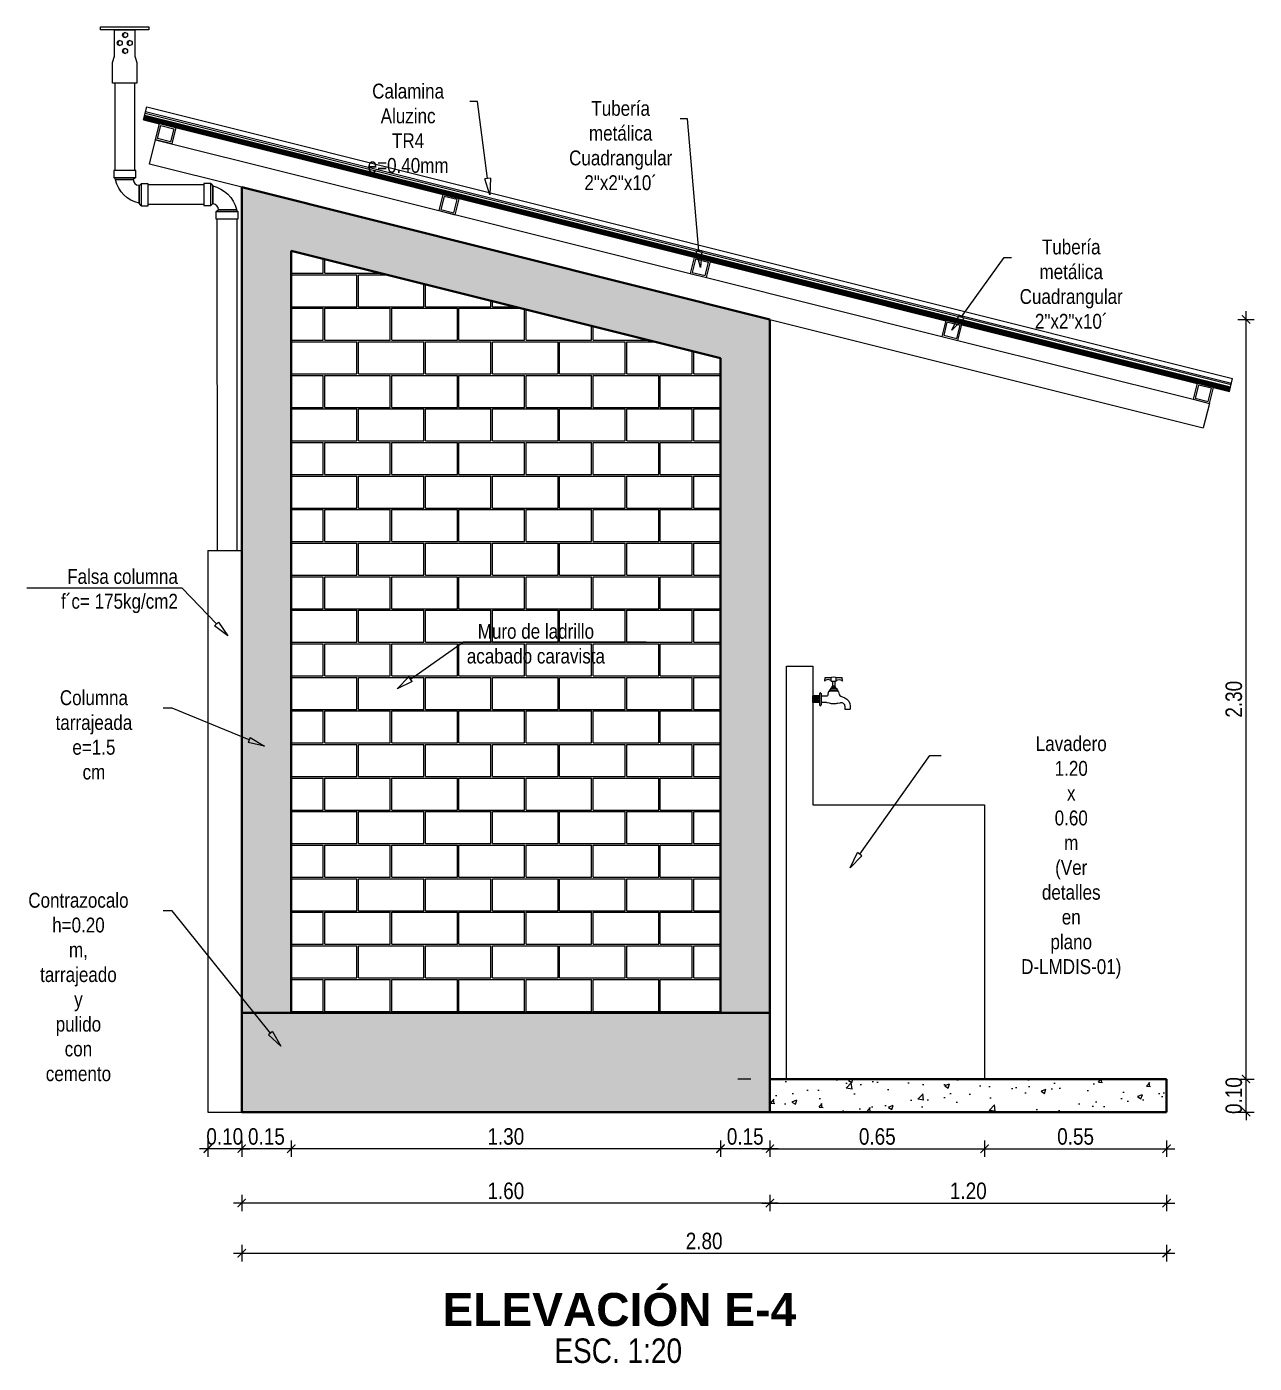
# Model space of a CAD drawing. Header units: metres. Extents: x 116.6 to 157, y -0.9 to 78.1.
# Drawn here: x 129.786 to 133.504, y 73.436 to 77.482 of the extents above; entities that cross this region are included whole.
import ezdxf
from ezdxf import colors
from ezdxf.entities.mleader import LeaderData, LeaderLine
from ezdxf.enums import TextEntityAlignment as Align
from ezdxf.math import Vec2, Vec3

# ---------------------------------------------------------------- set-up
doc = ezdxf.new("R2010")
doc.units = ezdxf.units.M
doc.layers.get('0').update_dxf_attribs({"color": 253})
doc.layers.get('Defpoints').update_dxf_attribs({"color": 30, "lineweight": 9})
for name, color, linetype, lineweight in [('-Accesorios PVC', 88, 'Continuous', 20), ('-Acero techos', 252, 'Continuous', 13), ('-Acotado', 251, 'Continuous', 5), ('-Corte', 7, 'Continuous', 35), ('-Ladrillo', 34, 'Continuous', 9), ('-Textos', 7, 'Continuous', 20), ('CALAMINA', 8, 'Continuous', 30), ('FIC-2ES_CONCRETO 210', 251, 'Continuous', 30), ('FIC-2ES_VEREDA', 253, 'Continuous', 5), ('pluma 1', 1, 'Continuous', 9), ('TUBERIA', 104, 'Continuous', 15)]:
    doc.layers.add(name, color=color, linetype=linetype, lineweight=lineweight)
doc.layers.add('A_50_CotasExter', color=253, linetype='Continuous')
doc.layers.add('G-TEXTOS-TITULOS', color=4, linetype='Continuous')
doc.styles.add('-Arial Narrow', font='ARIALN.TTF')
doc.styles.add('25-TITULO', font='arialbd.ttf', dxfattribs={"height": 0.1})
doc.dimstyles.new('Esc 1_20n', dxfattribs={"dimscale": 0.02, "dimtxt": 2, "dimasz": 1, "dimexe": 1, "dimexo": 1, "dimgap": 0.45, "dimtad": 1, "dimtoh": 1, "dimzin": 3, "dimdsep": 46, "dimtxsty": '-Arial Narrow', "dimblk": 'ARCHTICK', "dimcen": 1, "dimdle": 1, "dimclrd": 252, "dimclre": 252, "dimclrt": 252, "dimadec": 0, "dimazin": 0, "dimtfac": 1, "dimtix": 1, "dimtmove": 1, "dimatfit": 2, "dimldrblk": 'ARCHTICK', "dimfxl": 1, "dimfxlon": 1, "dimtolj": 2, "dimlwd": 5, "dimlwe": 5, "dimarcsym": 0})

# ---------------------------------------------------------------- blocks, each defined once
blk = doc.blocks.new('fhgfh')
at = {"layer": 'TUBERIA', "color": 152}
for p, q in [((348.858, 607.6285), (348.858, 607.6629)), ((348.858, 607.6629), (348.9652, 607.6629)), ((348.9652, 607.6629), (348.9652, 607.6285)), ((348.7983, 607.4914), (348.7983, 607.5986)), ((348.7983, 607.5986), (348.8326, 607.5986)), ((348.8424, 607.5888), (348.8326, 607.5986)), ((348.8326, 607.5986), (348.8326, 607.4914)), ((348.9652, 607.6285), (348.858, 607.6285)), ((348.858, 607.6285), (348.8704, 607.6186)), ((348.9574, 607.6187), (348.8704, 607.6187)), ((348.8704, 607.6187), (348.9574, 607.6187)), ((348.9555, 607.6187), (348.9652, 607.6285)), ((348.9574, 607.6167), (348.9574, 607.6187)), ((348.8424, 607.5037), (348.8424, 607.5907)), ((348.8424, 607.5907), (348.8424, 607.5037)), ((348.8424, 607.5037), (348.8424, 607.5907)), ((348.8424, 607.5907), (348.8424, 607.5037)), ((348.8424, 607.5037), (348.8424, 607.5907)), ((348.8326, 607.4914), (348.7983, 607.4914)), ((348.8326, 607.4914), (348.8425, 607.5037))]:
    blk.add_line(p, q, dxfattribs=at)
blk.add_lwpolyline([(348.8704, 607.6187, -0.3937), (348.8445, 607.5907), (348.8424, 607.5907)], format="xyb", dxfattribs=at)
blk.add_arc((348.8062, 607.6556), 0.1561, 283.40141, 345.57173, dxfattribs=at)
blk = doc.blocks.new('_ClosedBlank')
at = {"color": 0, "linetype": 'ByBlock', "lineweight": -2}
for p, q in [((-1, 0.167), (0, 0)), ((-1, 0.167), (-1, -0.167)), ((0, 0), (-1, -0.167))]:
    blk.add_line(p, q, dxfattribs=at)
blk = doc.blocks.new('_ArchTick')
at = {"color": 0, "linetype": 'ByBlock', "const_width": 0.15}
blk.add_lwpolyline([(-0.5, -0.5), (0.5, 0.5)], dxfattribs=at)
blk = doc.blocks.new('*D668')
at = {"layer": 'A_50_CotasExter', "color": 252, "lineweight": 5, "transparency": 16777216}
for p, q in [((133.4789, 74.2962), (133.4789, 74.3212)), ((133.4539, 74.2962), (133.5039, 74.2962)), ((133.4789, 74.1962), (133.4789, 74.2962)), ((133.4539, 74.1962), (133.5039, 74.1962)), ((133.4789, 74.1962), (133.4789, 74.1712))]:
    blk.add_line(p, q, dxfattribs=at)
at = {"layer": 'Defpoints', "color": 0, "transparency": 16777216}
for p in [(133.2961, 74.2962), (133.4789, 74.2962), (132.2199, 74.1962)]:
    blk.add_point(p, dxfattribs=at)
at = {"layer": 'A_50_CotasExter', "color": 252, "lineweight": 5, "transparency": 16777216, "xscale": 0.025, "yscale": 0.025, "zscale": 0.025}
for p, rotation in [((133.4789, 74.2962), 270), ((133.4789, 74.1962), 90)]:
    blk.add_blockref('_ArchTick', p, dxfattribs=dict(at, rotation=rotation))
at = {"layer": 'A_50_CotasExter', "color": 252, "transparency": 16777216, "insert": (133.4421, 74.2462), "char_height": 0.05, "attachment_point": 5, "rotation": 90, "style": '-Arial Narrow'}
blk.add_mtext('\\A2;0.10', dxfattribs=at)
blk = doc.blocks.new('*D669')
at = {"layer": 'A_50_CotasExter', "color": 252, "lineweight": 5, "transparency": 16777216}
for p, q in [((133.4789, 74.2712), (133.4789, 76.6212)), ((133.4539, 76.5962), (133.5039, 76.5962)), ((133.4539, 74.2962), (133.5039, 74.2962))]:
    blk.add_line(p, q, dxfattribs=at)
at = {"layer": 'Defpoints', "color": 0, "transparency": 16777216}
for p in [(132.0372, 76.5962), (133.4789, 76.5962), (133.2961, 74.2962)]:
    blk.add_point(p, dxfattribs=at)
at = {"layer": 'A_50_CotasExter', "color": 252, "lineweight": 5, "transparency": 16777216, "xscale": 0.025, "yscale": 0.025, "zscale": 0.025}
for p, rotation in [((133.4789, 76.5962), 90), ((133.4789, 74.2962), 270)]:
    blk.add_blockref('_ArchTick', p, dxfattribs=dict(at, rotation=rotation))
at = {"layer": 'A_50_CotasExter', "color": 252, "transparency": 16777216, "insert": (133.4421, 75.4462), "char_height": 0.05, "attachment_point": 5, "rotation": 90, "style": '-Arial Narrow'}
blk.add_mtext('\\A2;2.30', dxfattribs=at)
blk = doc.blocks.new('*D670')
at = {"layer": 'A_50_CotasExter', "color": 252, "lineweight": 5, "transparency": 16777216}
for p, q in [((132.0372, 74.1103), (132.0372, 74.0603)), ((132.6872, 74.1103), (132.6872, 74.0603)), ((132.0122, 74.0853), (132.7122, 74.0853))]:
    blk.add_line(p, q, dxfattribs=at)
at = {"layer": 'Defpoints', "color": 0, "transparency": 16777216}
for p in [(132.6872, 74.7112), (132.0372, 74.4962), (132.6872, 74.0853)]:
    blk.add_point(p, dxfattribs=at)
at = {"layer": 'A_50_CotasExter', "color": 252, "lineweight": 5, "transparency": 16777216, "xscale": 0.025, "yscale": 0.025, "zscale": 0.025}
for p, rotation in [((132.0372, 74.0853), 179.9999999999918), ((132.6872, 74.0853), 359.9999999999918)]:
    blk.add_blockref('_ArchTick', p, dxfattribs=dict(at, rotation=rotation))
at = {"layer": 'A_50_CotasExter', "color": 252, "transparency": 16777216, "insert": (132.3622, 74.1221), "char_height": 0.05, "attachment_point": 5, "style": '-Arial Narrow'}
blk.add_mtext('\\A2;0.65', dxfattribs=at)
blk = doc.blocks.new('*D671')
at = {"layer": 'A_50_CotasExter', "color": 252, "lineweight": 5, "transparency": 16777216}
for p, q in [((132.6872, 74.1103), (132.6872, 74.0603)), ((133.2384, 74.1103), (133.2384, 74.0603)), ((132.6622, 74.0853), (133.2634, 74.0853))]:
    blk.add_line(p, q, dxfattribs=at)
at = {"layer": 'Defpoints', "color": 0, "transparency": 16777216}
for p in [(132.6872, 74.7112), (133.2384, 74.2962), (133.2384, 74.0853)]:
    blk.add_point(p, dxfattribs=at)
at = {"layer": 'A_50_CotasExter', "color": 252, "lineweight": 5, "transparency": 16777216, "xscale": 0.025, "yscale": 0.025, "zscale": 0.025}
for p, rotation in [((132.6872, 74.0853), 179.9999999999918), ((133.2384, 74.0853), 359.9999999999918)]:
    blk.add_blockref('_ArchTick', p, dxfattribs=dict(at, rotation=rotation))
at = {"layer": 'A_50_CotasExter', "color": 252, "transparency": 16777216, "insert": (132.9628, 74.1221), "char_height": 0.05, "attachment_point": 5, "style": '-Arial Narrow'}
blk.add_mtext('\\A2;0.55', dxfattribs=at)
blk = doc.blocks.new('*D672')
at = {"layer": 'A_50_CotasExter', "color": 252, "lineweight": 5, "transparency": 16777216}
for p, q in [((132.0372, 73.9457), (132.0372, 73.8957)), ((133.2384, 73.9457), (133.2384, 73.8957)), ((132.0122, 73.9207), (133.2634, 73.9207))]:
    blk.add_line(p, q, dxfattribs=at)
at = {"layer": 'Defpoints', "color": 0, "transparency": 16777216}
for p in [(132.0372, 74.2962), (133.2384, 74.2962), (133.2384, 73.9207)]:
    blk.add_point(p, dxfattribs=at)
at = {"layer": 'A_50_CotasExter', "color": 252, "lineweight": 5, "transparency": 16777216, "xscale": 0.025, "yscale": 0.025, "zscale": 0.025}
for p, rotation in [((132.0372, 73.9207), 179.9999999999919), ((133.2384, 73.9207), 359.9999999999918)]:
    blk.add_blockref('_ArchTick', p, dxfattribs=dict(at, rotation=rotation))
at = {"layer": 'A_50_CotasExter', "color": 252, "transparency": 16777216, "insert": (132.6378, 73.9575), "char_height": 0.05, "attachment_point": 5, "style": '-Arial Narrow'}
blk.add_mtext('\\A2;1.20', dxfattribs=at)
blk = doc.blocks.new('Sombrero de Ventilacion')
at = {"layer": '-Accesorios PVC', "ltscale": 0.009}
for points in [[(-0.105, 0.2436), (0.105, 0.2436), (0.105, 0.23), (-0.105, 0.23)], [(0.0529, 0.089), (0.0529, 0), (-0.0529, 0), (-0.0529, 0.089), (-0.0443, 0.1163), (-0.0443, 0.23), (0.0443, 0.23), (0.0443, 0.1163)]]:
    blk.add_lwpolyline(points, close=True, dxfattribs=at)
for centre in [(-0.0216, 0.1732), (0.0014, 0.2076), (0.0216, 0.1732), (0.0014, 0.1387)]:
    blk.add_circle(centre, 0.0109, dxfattribs=at)
for centre in [(-0.0179, 0.1732), (0.0051, 0.2076), (0.0253, 0.1732), (0.0051, 0.1387)]:
    blk.add_arc(centre, 0.0115, 108.86934, 251.13066, dxfattribs=at)
blk = doc.blocks.new('*D806')
at = {"layer": 'A_50_CotasExter', "color": 252, "lineweight": 5, "transparency": 16777216}
for p, q in [((131.8872, 74.1103), (131.8872, 74.0603)), ((132.0372, 74.1103), (132.0372, 74.0603)), ((132.0622, 74.0853), (131.8622, 74.0853))]:
    blk.add_line(p, q, dxfattribs=at)
at = {"layer": 'Defpoints', "color": 0, "transparency": 16777216}
for p in [(131.8872, 74.4962), (132.0372, 74.4962), (131.8872, 74.0853)]:
    blk.add_point(p, dxfattribs=at)
at = {"layer": 'A_50_CotasExter', "color": 252, "lineweight": 5, "transparency": 16777216, "xscale": 0.025, "yscale": 0.025, "zscale": 0.025}
for p, rotation in [((131.8872, 74.0853), 179.9999999999918), ((132.0372, 74.0853), 359.9999999999918)]:
    blk.add_blockref('_ArchTick', p, dxfattribs=dict(at, rotation=rotation))
at = {"layer": 'A_50_CotasExter', "color": 252, "transparency": 16777216, "insert": (131.9622, 74.1221), "char_height": 0.05, "attachment_point": 5, "style": '-Arial Narrow'}
blk.add_mtext('\\A2;0.15', dxfattribs=at)
blk = doc.blocks.new('*D807')
at = {"layer": 'A_50_CotasExter', "color": 252, "lineweight": 5, "transparency": 16777216}
for p, q in [((130.5872, 74.1103), (130.5872, 74.0603)), ((131.8872, 74.1103), (131.8872, 74.0603)), ((131.9122, 74.0853), (130.5622, 74.0853))]:
    blk.add_line(p, q, dxfattribs=at)
at = {"layer": 'Defpoints', "color": 0, "transparency": 16777216}
for p in [(130.5872, 74.4962), (131.8872, 74.4962), (130.5872, 74.0853)]:
    blk.add_point(p, dxfattribs=at)
at = {"layer": 'A_50_CotasExter', "color": 252, "lineweight": 5, "transparency": 16777216, "xscale": 0.025, "yscale": 0.025, "zscale": 0.025}
for p, rotation in [((130.5872, 74.0853), 179.9999999999918), ((131.8872, 74.0853), 359.9999999999918)]:
    blk.add_blockref('_ArchTick', p, dxfattribs=dict(at, rotation=rotation))
at = {"layer": 'A_50_CotasExter', "color": 252, "transparency": 16777216, "insert": (131.2372, 74.1221), "char_height": 0.05, "attachment_point": 5, "style": '-Arial Narrow'}
blk.add_mtext('\\A2;1.30', dxfattribs=at)
blk = doc.blocks.new('*D808')
at = {"layer": 'A_50_CotasExter', "color": 252, "lineweight": 5, "transparency": 16777216}
for p, q in [((130.4372, 74.1103), (130.4372, 74.0603)), ((130.5872, 74.1103), (130.5872, 74.0603)), ((130.6122, 74.0853), (130.4122, 74.0853))]:
    blk.add_line(p, q, dxfattribs=at)
at = {"layer": 'Defpoints', "color": 0, "transparency": 16777216}
for p in [(130.4372, 74.4962), (130.5872, 74.4962), (130.4372, 74.0853)]:
    blk.add_point(p, dxfattribs=at)
at = {"layer": 'A_50_CotasExter', "color": 252, "lineweight": 5, "transparency": 16777216, "xscale": 0.025, "yscale": 0.025, "zscale": 0.025}
for p, rotation in [((130.4372, 74.0853), 179.9999999999918), ((130.5872, 74.0853), 359.9999999999918)]:
    blk.add_blockref('_ArchTick', p, dxfattribs=dict(at, rotation=rotation))
at = {"layer": 'A_50_CotasExter', "color": 252, "transparency": 16777216, "insert": (130.5122, 74.1221), "char_height": 0.05, "attachment_point": 5, "style": '-Arial Narrow'}
blk.add_mtext('\\A2;0.15', dxfattribs=at)
blk = doc.blocks.new('*D809')
at = {"layer": 'A_50_CotasExter', "color": 252, "lineweight": 5, "transparency": 16777216}
for p, q in [((130.3347, 74.1103), (130.3347, 74.0603)), ((130.4372, 74.1103), (130.4372, 74.0603)), ((130.3347, 74.0853), (130.3097, 74.0853)), ((130.4372, 74.0853), (130.3347, 74.0853)), ((130.4372, 74.0853), (130.4622, 74.0853))]:
    blk.add_line(p, q, dxfattribs=at)
at = {"layer": 'Defpoints', "color": 0, "transparency": 16777216}
for p in [(130.4372, 74.4962), (130.3347, 74.1962), (130.3347, 74.0853)]:
    blk.add_point(p, dxfattribs=at)
at = {"layer": 'A_50_CotasExter', "color": 252, "lineweight": 5, "transparency": 16777216, "xscale": 0.025, "yscale": 0.025, "zscale": 0.025}
for p, rotation in [((130.3347, 74.0853), 359.9999999999918), ((130.4372, 74.0853), 179.9999999999918)]:
    blk.add_blockref('_ArchTick', p, dxfattribs=dict(at, rotation=rotation))
at = {"layer": 'A_50_CotasExter', "color": 252, "transparency": 16777216, "insert": (130.386, 74.1221), "char_height": 0.05, "attachment_point": 5, "style": '-Arial Narrow'}
blk.add_mtext('\\A2;0.10', dxfattribs=at)
blk = doc.blocks.new('*D810')
at = {"layer": 'A_50_CotasExter', "color": 252, "lineweight": 5, "transparency": 16777216}
for p, q in [((130.4372, 73.9457), (130.4372, 73.8957)), ((132.0372, 73.9457), (132.0372, 73.8957)), ((132.0622, 73.9207), (130.4122, 73.9207))]:
    blk.add_line(p, q, dxfattribs=at)
at = {"layer": 'Defpoints', "color": 0, "transparency": 16777216}
for p in [(130.4372, 74.1962), (132.0372, 74.1962), (130.4372, 73.9207)]:
    blk.add_point(p, dxfattribs=at)
at = {"layer": 'A_50_CotasExter', "color": 252, "lineweight": 5, "transparency": 16777216, "xscale": 0.025, "yscale": 0.025, "zscale": 0.025}
for p, rotation in [((130.4372, 73.9207), 180.0000000000392), ((132.0372, 73.9207), 3.916866830877552e-11)]:
    blk.add_blockref('_ArchTick', p, dxfattribs=dict(at, rotation=rotation))
at = {"layer": 'A_50_CotasExter', "color": 252, "transparency": 16777216, "insert": (131.2372, 73.9575), "char_height": 0.05, "attachment_point": 5, "style": '-Arial Narrow'}
blk.add_mtext('\\A2;1.60', dxfattribs=at)
blk = doc.blocks.new('*D811')
at = {"layer": 'A_50_CotasExter', "color": 252, "lineweight": 5, "transparency": 16777216}
for p, q in [((130.4372, 73.7938), (130.4372, 73.7438)), ((133.2384, 73.7938), (133.2384, 73.7438)), ((130.4122, 73.7688), (133.2634, 73.7688))]:
    blk.add_line(p, q, dxfattribs=at)
at = {"layer": 'Defpoints', "color": 0, "transparency": 16777216}
for p in [(130.4372, 74.1962), (133.2384, 74.1962), (133.2384, 73.7688)]:
    blk.add_point(p, dxfattribs=at)
at = {"layer": 'A_50_CotasExter', "color": 252, "lineweight": 5, "transparency": 16777216, "xscale": 0.025, "yscale": 0.025, "zscale": 0.025, "rotation": 180}
blk.add_blockref('_ArchTick', (130.4372, 73.7688), dxfattribs=at)
at = {"layer": 'A_50_CotasExter', "color": 252, "lineweight": 5, "transparency": 16777216, "xscale": 0.025, "yscale": 0.025, "zscale": 0.025}
blk.add_blockref('_ArchTick', (133.2384, 73.7688), dxfattribs=at)
at = {"layer": 'A_50_CotasExter', "color": 252, "transparency": 16777216, "insert": (131.8378, 73.8056), "char_height": 0.05, "attachment_point": 5, "style": '-Arial Narrow'}
blk.add_mtext('\\A2;2.80', dxfattribs=at)

msp = doc.modelspace()

# ---------------------------------------------------------------- hatches: boundary and pattern name
at = {"layer": '-Acotado'}
h = msp.add_hatch(color=30, dxfattribs=at)
h.dxf.hatch_style = 1
h.paths.add_polyline_path([(130.5872, 76.8041), (131.8872, 76.4791), (131.8872, 74.4962), (132.0372, 74.4962), (132.0372, 76.5962), (130.4372, 76.9962), (130.4372, 74.4962), (130.5872, 74.4962)])
h.paths.add_polyline_path([(130.4372, 75.7865), (130.4372, 75.8906)], flags=17)
h = msp.add_hatch(color=14, dxfattribs=at)
h.dxf.hatch_style = 1
h.paths.add_polyline_path([(132.0372, 74.4962), (130.4372, 74.4962), (130.4372, 74.1962), (132.0372, 74.1962)])
at = {"layer": '-Ladrillo', "ltscale": 0.1}
h = msp.add_hatch(dxfattribs=at)
h.set_pattern_fill('AR-B816C', color=256, scale=0.0005)
h.set_pattern_definition([(0, (130.58723, 74.49618), (0.1016, 0.1016), [0.1984375, -0.0047625]), (0, (130.48563, 74.50094), (0.1016, 0.1016), [0.1984375, -0.0047625]), (90, (130.58723, 74.49618), (-0.1016, 0.1016), [-0.1063625, 0.0968375]), (90, (130.58247, 74.49618), (-0.1016, 0.1016), [-0.1063625, 0.0968375])])
h.paths.add_polyline_path([(131.8872, 76.4791), (130.5872, 76.8041), (130.5872, 74.4962), (131.8872, 74.4962)])
at = {"lineweight": 5, "true_color": 0x636466}
h = msp.add_hatch(dxfattribs=at)
h.set_pattern_fill('AR-CONC', color=251, scale=0.0008)
h.set_pattern_definition([(50, (-1114.2041, -424.87608), (0.145747735, -0.012751268), [0.01524, -0.16764]), (355, (-1114.2041, -424.87608), (-0.028194737, 0.152845476), [0.012192, -0.134112467]), (100.451445, (-1114.19195, -424.87714), (0.117552998, 0.140094202), [0.012952007, -0.142472196]), (46.1842, (-1114.2041, -424.83544), (0.216863233, -0.033633862), [0.02286, -0.25146]), (96.635558, (-1114.18603, -424.83824), (0.189923307, 0.1979409), [0.01942802, -0.213708487]), (351.184151, (-1114.2041, -424.83544), (0.189923307, 0.1979409), [0.018287974, -0.201167786]), (21, (-1114.18378, -424.8456), (0.121291513, -0.081812159), [0.01524, -0.16764]), (326, (-1114.18378, -424.8456), (0.049441623, 0.147350373), [0.012192, -0.134112]), (71.451445, (-1114.17367, -424.85241), (0.170733135, 0.065538215), [0.012952007, -0.14247195]), (37.5, (-1114.2041, -424.876077), (0.0024708826, 0.067644031), [0, -0.1324864, 0, -0.136144, 0, -0.13462]), (7.5, (-1114.2041, -424.87608), (0.05345573, 0.08014446), [0, -0.0776224, 0, -0.1294384, 0, -0.051308]), (327.5, (-1114.24941, -424.876077), (0.1084724761, -0.0045829952), [0, -0.0508, 0, -0.158496, 0, -0.210312]), (317.5, (-1114.26973, -424.87608), (0.118503345, 0.020341193), [0, -0.06604, 0, -0.1052576, 0, -0.149352])])
h.paths.add_polyline_path([(132.0372, 74.1962), (133.0384, 74.1962), (133.1384, 74.1962), (133.2384, 74.1962), (133.2384, 74.2962), (132.5871, 74.2962), (132.2132, 74.2962), (132.0372, 74.2962)])

# ---------------------------------------------------------------- linework, layer by layer
at = {"layer": '-Acero techos', "color": 146, "ltscale": 0.009, "true_color": 0x105689}
for p, q in [((130.1578, 77.066), (130.1763, 77.14)), ((130.1763, 77.14), (131.0341, 76.9255)), ((130.4372, 76.9962), (130.1578, 77.066)), ((131.0341, 76.9255), (131.7957, 76.7351)), ((131.845, 76.7228), (132.5572, 76.5447)), ((132.0372, 76.5962), (133.3496, 76.2681)), ((132.6065, 76.5324), (133.3188, 76.3543)), ((133.3681, 76.342), (133.3496, 76.2681))]:
    msp.add_line(p, q, dxfattribs=at)
for points in [[(130.1886, 77.1892), (130.2379, 77.1769), (130.2256, 77.1276), (130.1763, 77.14), (130.1886, 77.1892)], [(131.0462, 76.974), (131.0341, 76.9255), (131.0834, 76.9132), (131.0955, 76.9617), (131.0957, 76.9624), (131.0464, 76.9747), (131.0462, 76.974)], [(131.8078, 76.7836), (131.7957, 76.7351), (131.845, 76.7228), (131.8571, 76.7713), (131.8573, 76.772), (131.808, 76.7844), (131.8078, 76.7836)], [(132.5694, 76.5933), (132.5572, 76.5447), (132.6065, 76.5324), (132.6187, 76.5809), (132.6188, 76.5816), (132.5695, 76.594), (132.5694, 76.5933)], [(133.3309, 76.4029), (133.3188, 76.3543), (133.3681, 76.342), (133.3802, 76.3905), (133.3804, 76.3913), (133.3311, 76.4036), (133.3309, 76.4029)]]:
    msp.add_lwpolyline(points, dxfattribs=at)
for points in [[(130.1922, 77.1831), (130.2318, 77.1733), (130.2219, 77.1337), (130.1824, 77.1436)], [(131.0501, 76.9687), (131.0402, 76.9291), (131.0798, 76.9192), (131.0896, 76.9588)], [(131.8116, 76.7783), (131.8017, 76.7387), (131.8413, 76.7289), (131.8512, 76.7684)], [(132.5732, 76.5879), (132.5633, 76.5484), (132.6029, 76.5385), (132.6128, 76.578)], [(133.3347, 76.3975), (133.3249, 76.358), (133.3644, 76.3481), (133.3743, 76.3876)]]:
    msp.add_lwpolyline(points, close=True, dxfattribs=at)
at = {"layer": '-Corte', "ltscale": 0.009}
for p, q in [((132.0372, 76.5962), (130.4372, 76.9962)), ((130.4372, 76.9962), (130.4372, 74.1962)), ((130.5872, 76.8041), (131.8872, 76.4791)), ((130.5872, 76.8041), (130.5872, 74.4962)), ((132.0372, 76.5962), (132.0372, 74.2962)), ((131.8872, 76.4791), (131.8872, 74.4962)), ((130.4372, 74.4962), (132.0372, 74.4962)), ((132.0372, 74.2962), (132.0372, 74.1962)), ((132.0372, 74.2962), (133.2384, 74.2962)), ((133.2384, 74.2962), (133.2384, 74.1962)), ((132.0372, 74.1962), (130.4372, 74.1962)), ((132.1622, 74.1962), (132.0372, 74.1962)), ((133.2384, 74.1962), (132.1622, 74.1962))]:
    msp.add_line(p, q, dxfattribs=at)
at = {"layer": '-Corte', "lineweight": 5, "ltscale": 0.009}
for p, q in [((132.2416, 75.4741), (132.2185, 75.4741)), ((132.2396, 75.4787), (132.2204, 75.4787)), ((132.235, 75.4843), (132.225, 75.4843)), ((132.235, 75.4824), (132.225, 75.4824)), ((132.235, 75.4809), (132.225, 75.4809)), ((132.2337, 75.4856), (132.2263, 75.4856)), ((132.2424, 75.4703), (132.2185, 75.4703))]:
    msp.add_line(p, q, dxfattribs=at)
for points in [[(132.0872, 74.2962), (132.0872, 75.5462), (132.1672, 75.5462), (132.1672, 75.1262)], [(132.2034, 75.5011), (132.2042, 75.5118)], [(132.2042, 75.5118), (132.2227, 75.5118)], [(132.225, 75.4809), (132.2204, 75.4787)], [(132.2204, 75.4787), (132.2204, 75.4741)], [(132.2227, 75.5011), (132.2227, 75.5118)], [(132.2227, 75.5011), (132.2373, 75.5011)], [(132.225, 75.4843), (132.2263, 75.4856)], [(132.225, 75.4843), (132.225, 75.4809)], [(132.2263, 75.5011), (132.2263, 75.4856)], [(132.2337, 75.5011), (132.2337, 75.4856)], [(132.235, 75.4843), (132.2337, 75.4856)], [(132.235, 75.4843), (132.235, 75.4809)], [(132.235, 75.4809), (132.2396, 75.4787)], [(132.2373, 75.5118), (132.2559, 75.5118)], [(132.2373, 75.5011), (132.2373, 75.5118)], [(132.2396, 75.4787), (132.2396, 75.4741)], [(132.2566, 75.5011), (132.2559, 75.5118)], [(132.1672, 75.436), (132.1672, 75.4563)], [(132.187, 75.4563), (132.1672, 75.4563)], [(132.187, 75.436), (132.1672, 75.436)], [(132.1687, 75.4563), (132.1697, 75.436)], [(132.1719, 75.4563), (132.173, 75.436)], [(132.1751, 75.4563), (132.1762, 75.436)], [(132.1783, 75.4563), (132.1794, 75.436)], [(132.1815, 75.4563), (132.1826, 75.436)], [(132.1847, 75.4563), (132.1858, 75.436)], [(132.187, 75.4632), (132.187, 75.4291)], [(132.1918, 75.4632), (132.1918, 75.4291)], [(132.2591, 75.4341), (132.2591, 75.434)], [(132.2637, 75.4163), (132.2804, 75.4163)], [(132.1672, 75.1262), (132.6872, 75.1262), (132.6872, 74.2962)]]:
    msp.add_lwpolyline(points, dxfattribs=at)
for points in [[(132.1951, 75.4563), (132.2102, 75.4563, 0.374363), (132.2137, 75.4594), (132.2149, 75.4682, -0.348532), (132.2176, 75.4703)], [(132.2176, 75.4338), (132.2102, 75.4357, 0.061869), (132.2074, 75.436), (132.1951, 75.436)], [(132.2424, 75.4703, -0.348532), (132.2451, 75.4682), (132.2468, 75.4607, 0.245019), (132.2515, 75.4553), (132.2635, 75.4505, -0.306728), (132.2804, 75.4255), (132.2804, 75.4163)], [(132.2424, 75.4338), (132.2496, 75.4356, -0.211601), (132.2591, 75.434, -0.253486), (132.2637, 75.4255), (132.2637, 75.4163)]]:
    msp.add_lwpolyline(points, format="xyb", dxfattribs=at)
for centre, radius, start, end in [((132.2185, 75.4722), 0.00189, 90, 270), ((132.2416, 75.4722), 0.00189, 270, 90), ((132.1894, 75.4632), 0.0024, 0, 180), ((132.1951, 75.4596), 0.00326, 180, 270), ((132.1951, 75.4328), 0.00326, 90, 180), ((132.1894, 75.4291), 0.0024, 180, 0)]:
    msp.add_arc(centre, radius, start, end, dxfattribs=at)
at = {"layer": '-Corte', "lineweight": 5, "ltscale": 0.009, "extrusion": (0, 0, -1)}
for centre, major_axis, ratio, start_param, end_param in [((132.23, 75.5118), (0.00733, 0), 0.306357, 3.141593, 6.283185), ((132.2469, 75.5011), (0.00962, 0), 0.462853, 3.141593, 6.283185), ((132.23, 75.4466), (0.028, 0), 0.50947, 1.110986, 2.030606)]:
    msp.add_ellipse(centre, major_axis=major_axis, ratio=ratio, start_param=start_param, end_param=end_param, dxfattribs=at)
at = {"layer": '-Corte', "lineweight": 5, "ltscale": 0.009}
msp.add_ellipse((132.2131, 75.5011), major_axis=(-0.00962, 0), ratio=0.462853, start_param=3.141593, end_param=6.283185, dxfattribs=at)
at = {"layer": 'CALAMINA', "lineweight": 5}
for p, q in [((130.1434, 77.2144), (133.4322, 76.3922)), ((133.4335, 76.3977), (130.1447, 77.2199)), ((130.1462, 77.2256), (133.435, 76.4034)), ((130.1496, 77.2394), (133.4384, 76.4172)), ((130.1399, 77.2007), (130.1884, 77.1885)), ((130.1399, 77.2006), (130.1884, 77.1885)), ((130.14, 77.2011), (130.1885, 77.189)), ((130.14, 77.2009), (130.1885, 77.1888)), ((130.14, 77.2008), (130.1885, 77.1886)), ((130.1401, 77.2013), (130.1886, 77.1892)), ((130.1402, 77.2016), (133.429, 76.3794)), ((130.1403, 77.2023), (133.4292, 76.3801)), ((130.1403, 77.2019), (133.4291, 76.3797)), ((130.1405, 77.2027), (133.4293, 76.3805)), ((130.1406, 77.2032), (133.4294, 76.381)), ((130.1411, 77.2052), (133.4299, 76.383)), ((130.1415, 77.2071), (133.4303, 76.3849)), ((133.4309, 76.3873), (130.1421, 77.2095)), ((130.1423, 77.2101), (133.4311, 76.3879)), ((130.1428, 77.2122), (133.4316, 76.39)), ((133.3802, 76.3906), (133.4287, 76.3785)), ((133.3802, 76.3905), (133.4287, 76.3784)), ((133.3803, 76.391), (133.4288, 76.3789)), ((133.3803, 76.3908), (133.4288, 76.3787)), ((133.3803, 76.3907), (133.4288, 76.3786)), ((133.3804, 76.3913), (133.4289, 76.3791))]:
    msp.add_line(p, q, dxfattribs=at)
at = {"layer": 'CALAMINA', "lineweight": 9}
for p, q in [((131.8571, 76.7715), (132.5694, 76.5934)), ((131.8571, 76.7714), (132.5694, 76.5933)), ((131.8572, 76.7718), (132.5695, 76.5937)), ((131.8572, 76.7716), (132.5694, 76.5935)), ((131.8573, 76.772), (132.5695, 76.594)), ((132.6187, 76.5812), (133.331, 76.4031)), ((132.6187, 76.5811), (133.331, 76.403)), ((132.6187, 76.581), (133.3309, 76.4029)), ((132.6188, 76.5816), (133.3311, 76.4036)), ((132.6188, 76.5814), (133.3311, 76.4033))]:
    msp.add_line(p, q, dxfattribs=at)
at = {"layer": 'CALAMINA'}
for p, q in [((131.8571, 76.7713), (132.5694, 76.5933)), ((132.6187, 76.5809), (133.3309, 76.4029))]:
    msp.add_line(p, q, dxfattribs=at)
at = {"layer": 'FIC-2ES_CONCRETO 210', "lineweight": 15}
msp.add_line((130.3347, 75.8962), (130.4372, 75.8962), dxfattribs=at)
msp.add_lwpolyline([(130.3347, 75.8962), (130.3347, 74.1962), (130.4372, 74.1962)], dxfattribs=at)
at = {"layer": 'FIC-2ES_VEREDA'}
for p, q in [((130.1399, 77.2006), (130.1496, 77.2394)), ((133.4287, 76.3784), (133.4384, 76.4172)), ((131.9797, 74.2962), (131.9397, 74.2962))]:
    msp.add_line(p, q, dxfattribs=at)
at = {"layer": 'pluma 1', "color": 152}
for p, q in [((130.3246, 77.004), (130.1539, 77.004)), ((130.3246, 76.944), (130.1539, 76.944))]:
    msp.add_line(p, q, dxfattribs=at)
for points in [[(130.0529, 77.3118), (130.0529, 77.0472)], [(130.113, 77.3118), (130.1128, 77.0472)], [(130.3639, 75.8962), (130.3633, 76.9009)], [(130.4239, 75.8962), (130.4233, 76.9009)]]:
    msp.add_lwpolyline(points, dxfattribs=at)

# ---------------------------------------------------------------- block references
at = {"layer": '-Accesorios PVC', "xscale": 0.7004046625545017, "yscale": 0.7004046625545017, "zscale": 0.7004046625545017}
msp.add_blockref('Sombrero de Ventilacion', (130.0829, 77.3118), dxfattribs=at)
at = {"layer": 'pluma 1', "color": 152, "xscale": -0.62400710325193, "yscale": 0.62400710325193, "zscale": 0.62400710325193}
for p, rotation in [((347.8764, -302.0986), 0.01056194680011835), ((-87.4004, 456.0467), 180.0105619468001)]:
    msp.add_blockref('fhgfh', p, dxfattribs=dict(at, rotation=rotation))

# ---------------------------------------------------------------- texts
at = {"layer": '-Textos', "style": '-Arial Narrow'}
msp.add_text('ESC. 1:20', height=0.07408, dxfattribs=at).set_placement((131.5776, 73.4737), align=Align.MIDDLE_CENTER)
at = {"layer": 'G-TEXTOS-TITULOS', "color": 219, "true_color": 0x642165, "style": '25-TITULO'}
msp.add_text('ELEVACIÓN E-4', height=0.1, dxfattribs=at).set_placement((131.5809, 73.5984), align=Align.MIDDLE_CENTER)

# ---------------------------------------------------------------- dimensions: what is measured, and where the dimension line sits
at = {"layer": 'A_50_CotasExter'}
for base, p1, p2, angle, picture, middle in [((133.4789, 76.5962), (133.2961, 74.2962), (132.0372, 76.5962), 270, '*D669', (133.4421, 75.4462)), ((132.6872, 74.0853), (132.0372, 74.4962), (132.6872, 74.7112), 180, '*D670', (132.3622, 74.1221)), ((133.2384, 74.0853), (132.6872, 74.7112), (133.2384, 74.2962), 180, '*D671', (132.9628, 74.1221)), ((130.3347, 74.0853), (130.4372, 74.4962), (130.3347, 74.1962), 180, '*D809', (130.386, 74.1221)), ((130.4372, 74.0853), (130.5872, 74.4962), (130.4372, 74.4962), 180, '*D808', (130.5122, 74.1221)), ((130.5872, 74.0853), (131.8872, 74.4962), (130.5872, 74.4962), 180, '*D807', (131.2372, 74.1221)), ((131.8872, 74.0853), (132.0372, 74.4962), (131.8872, 74.4962), 180, '*D806', (131.9622, 74.1221)), ((133.4789, 74.2962), (132.2199, 74.1962), (133.2961, 74.2962), 270, '*D668', (133.4421, 74.2462)), ((133.2384, 73.9207), (132.0372, 74.2962), (133.2384, 74.2962), 180, '*D672', (132.6378, 73.9575))]:
    dim = msp.add_linear_dim(base=base, p1=p1, p2=p2, angle=angle, dimstyle='Esc 1_20n', override={"dimscale": 0.025}, dxfattribs=at)
    dim.commit()
    dim.dimension.update_dxf_attribs({"geometry": picture, "text_midpoint": middle})
for p1, p2, distance, picture, middle in [((132.0372, 74.1962), (130.4372, 74.1962), 0.2754, '*D810', (131.2372, 73.9575)), ((130.4372, 74.1962), (133.2384, 74.1962), -0.4274, '*D811', (131.8378, 73.8056))]:
    dim = msp.add_aligned_dim(p1=p1, p2=p2, distance=distance, dimstyle='Esc 1_20n', override={"dimscale": 0.025}, dxfattribs=at)
    dim.commit()
    dim.dimension.update_dxf_attribs({"geometry": picture, "text_midpoint": middle})

# ---------------------------------------------------------------- leaders
at = {"layer": '-Acotado'}
ml = msp.add_multileader_mtext('Standard', dxfattribs=at)
ml.set_content('Calamina Aluzinc\\PTR4 e=0.40mm', color=7, style='-Arial Narrow')
ml.set_leader_properties(color=7, linetype='ByLayer', lineweight=0)
ml.set_arrow_properties(name='CLOSEDBLANK')
ml.build(insert=Vec2(0, 0))
ml.multileader.update_dxf_attribs({"has_dogleg": 0, "text_left_attachment_type": 6, "text_right_attachment_type": 6, "dogleg_length": 0, "arrow_head_size": 0.05, "scale": 0.025})
ctx = ml.context
ctx.base_point, ctx.scale, ctx.char_height, ctx.arrow_head_size, ctx.landing_gap_size, ctx.plane_origin = Vec3(130.7312, 77.256), 0.025, 0.045, 0.05, 0.0125, Vec3(133.6021, 79.2745)
ctx.left_attachment, ctx.right_attachment, ctx.text_align_type = 6, 6, 1
notes = []
notes.append((ctx, [(1, (1, 1, 0), (131.1515, 77.256), (-1, 0), 0, [(0, [(131.1886, 76.9731)], 0, [])])]))
ctx.mtext.insert, ctx.mtext.width, ctx.mtext.alignment, ctx.mtext.flow_direction = Vec3(130.9413, 77.31), 0.447901, 2, 5
ml = msp.add_multileader_mtext('Standard', dxfattribs=at)
ml.set_content('Tubería metálica\\P\\pxqc;Cuadrangular\\P2"x2"x10´', color=7, style='-Arial Narrow')
ml.set_leader_properties(color=7, linetype='ByLayer', lineweight=0)
ml.set_arrow_properties(name='CLOSEDBLANK')
ml.build(insert=Vec2(0, 0))
ml.multileader.update_dxf_attribs({"has_dogleg": 0, "text_left_attachment_type": 6, "text_right_attachment_type": 6, "dogleg_length": 0, "arrow_head_size": 0.05, "scale": 0.025})
ctx = ml.context
ctx.base_point, ctx.scale, ctx.char_height, ctx.arrow_head_size, ctx.landing_gap_size, ctx.plane_origin = Vec3(131.3823, 77.2037), 0.025, 0.045, 0.05, 0.0125, Vec3(134.2143, 79.4055)
ctx.left_attachment, ctx.right_attachment, ctx.text_align_type = 6, 6, 1
notes.append((ctx, [(1, (1, 1, 0), (131.7878, 77.2037), (-1, 0), 0, [(0, [(131.8265, 76.7536)], 0, [])])]))
ctx.mtext.insert, ctx.mtext.width, ctx.mtext.alignment, ctx.mtext.flow_direction = Vec3(131.585, 77.2577), 0.380413, 2, 5
ml = msp.add_multileader_mtext('Standard', dxfattribs=at)
ml.set_content('Tubería metálica\\P\\pxqc;Cuadrangular\\P2"x2"x10´', color=7, style='-Arial Narrow')
ml.set_leader_properties(color=7, linetype='ByLayer', lineweight=0)
ml.set_arrow_properties(name='CLOSEDBLANK')
ml.build(insert=Vec2(0, 0))
ml.multileader.update_dxf_attribs({"has_dogleg": 0, "text_left_attachment_type": 6, "text_right_attachment_type": 6, "dogleg_length": 0, "arrow_head_size": 0.05, "scale": 0.025})
ctx = ml.context
ctx.base_point, ctx.scale, ctx.char_height, ctx.arrow_head_size, ctx.landing_gap_size, ctx.plane_origin = Vec3(132.7468, 76.7841), 0.025, 0.045, 0.05, 0.0125, Vec3(135.0251, 79.5991)
ctx.left_attachment, ctx.right_attachment, ctx.text_align_type = 6, 6, 1
notes.append((ctx, [(0, (1, 1, 0), (132.7468, 76.7841), (1, 0), 0, [(0, [(132.588, 76.5632)], 0, [])])]))
ctx.mtext.insert, ctx.mtext.width, ctx.mtext.alignment, ctx.mtext.flow_direction = Vec3(132.9495, 76.8381), 0.380413, 2, 5
ml = msp.add_multileader_mtext('Standard', dxfattribs=at)
ml.set_content('Falsa columna\\Pf´c= 175kg/cm2', color=7, style='-Arial Narrow')
ml.set_leader_properties(color=7, linetype='Continuous', lineweight=0)
ml.set_arrow_properties(name='CLOSEDBLANK')
ml.build(insert=Vec2(0, 0))
ml.multileader.update_dxf_attribs({"has_dogleg": 0, "text_left_attachment_type": 6, "text_right_attachment_type": 6, "dogleg_length": 0, "arrow_head_size": 0.05, "scale": 0.025})
ctx = ml.context
ctx.base_point, ctx.scale, ctx.char_height, ctx.arrow_head_size, ctx.landing_gap_size, ctx.plane_origin = Vec3(129.8809, 75.7822), 0.025, 0.045, 0.05, 0.0125, Vec3(129.8109, 76.6957)
ctx.left_attachment, ctx.right_attachment, ctx.text_align_type = 6, 6, 2
notes.append((ctx, [(1, (1, 1, 0), (130.2565, 75.7822), (-1, 0), 0, [(0, [(130.3954, 75.6381)], 0, [])])]))
ctx.mtext.insert, ctx.mtext.alignment, ctx.mtext.flow_direction = Vec3(130.244, 75.8404), 3, 5
ml = msp.add_multileader_mtext('Standard', dxfattribs=at)
ml.set_content('Muro de ladrillo\\P\\pxqc;acabado caravista ', color=7, style='-Arial Narrow')
ml.set_leader_properties(color=7, linetype='ByLayer', lineweight=0)
ml.set_arrow_properties(name='CLOSEDBLANK')
ml.build(insert=Vec2(0, 0))
ml.multileader.update_dxf_attribs({"has_dogleg": 0, "text_left_attachment_type": 6, "text_right_attachment_type": 6, "dogleg_length": 0, "arrow_head_size": 0.05, "scale": 0.025})
ctx = ml.context
ctx.base_point, ctx.scale, ctx.char_height, ctx.arrow_head_size, ctx.landing_gap_size, ctx.plane_origin = Vec3(131.1086, 75.6204), 0.025, 0.045, 0.05, 0.0125, Vec3(131.4511, 77.0096)
ctx.left_attachment, ctx.right_attachment, ctx.text_align_type = 6, 6, 1
notes.append((ctx, [(0, (1, 1, 0), (131.1086, 75.6204), (1, 0), 0, [(1, [(130.9077, 75.4779)], 0, [])])]))
ctx.mtext.insert, ctx.mtext.alignment, ctx.mtext.flow_direction = Vec3(131.3283, 75.6744), 2, 5
ml = msp.add_multileader_mtext('Standard', dxfattribs=at)
ml.set_content('Columna tarrajeada\\Pe=1.5 cm', color=7, style='-Arial Narrow')
ml.set_leader_properties(color=7, linetype='ByLayer', lineweight=0)
ml.set_arrow_properties(name='CLOSEDBLANK')
ml.build(insert=Vec2(0, 0))
ml.multileader.update_dxf_attribs({"has_dogleg": 0, "text_left_attachment_type": 6, "text_right_attachment_type": 6, "dogleg_length": 0, "arrow_head_size": 0.05, "scale": 0.025})
ctx = ml.context
ctx.base_point, ctx.scale, ctx.char_height, ctx.arrow_head_size, ctx.landing_gap_size, ctx.plane_origin = Vec3(129.7532, 75.4193), 0.025, 0.045, 0.05, 0.0125, Vec3(132.9212, 76.0909)
ctx.left_attachment, ctx.right_attachment, ctx.text_align_type = 6, 6, 1
notes.append((ctx, [(1, (1, 1, 0), (130.2262, 75.4193), (-1, 0), 0, [(0, [(130.5061, 75.3037)], 0, [])])]))
ctx.mtext.insert, ctx.mtext.width, ctx.mtext.alignment, ctx.mtext.flow_direction = Vec3(129.9897, 75.4733), 0.573237, 2, 5
ml = msp.add_multileader_mtext('Standard', dxfattribs=at)
ml.set_content('Lavadero 1.20 x 0.60 m  \\P (Ver detalles en plano D-LMDIS-01) ', color=7, style='-Arial Narrow')
ml.set_leader_properties(color=7, linetype='Continuous', lineweight=0)
ml.set_arrow_properties(name='CLOSEDBLANK')
ml.build(insert=Vec2(0, 0))
ml.multileader.update_dxf_attribs({"has_dogleg": 0, "text_left_attachment_type": 6, "text_right_attachment_type": 6, "dogleg_length": 0, "arrow_head_size": 0.05, "scale": 0.025})
ctx = ml.context
ctx.base_point, ctx.scale, ctx.char_height, ctx.arrow_head_size, ctx.landing_gap_size, ctx.plane_origin = Vec3(132.5218, 75.2761), 0.025, 0.045, 0.05, 0.0125, Vec3(133.4875, 73.6623)
ctx.left_attachment, ctx.right_attachment, ctx.text_align_type = 6, 6, 1
notes.append((ctx, [(1, (1, 1, 0), (132.5218, 75.2761), (1, 0), 0, [(0, [(132.2799, 74.9361)], 0, [])])]))
ctx.mtext.insert, ctx.mtext.width, ctx.mtext.alignment, ctx.mtext.flow_direction = Vec3(132.9496, 75.3343), 0.839106, 2, 5
ml = msp.add_multileader_mtext('Standard', dxfattribs=at)
ml.set_content('Contrazocalo h=0.20 m, \\Ptarrajeado y pulido\\Pcon cemento', color=7, style='-Arial Narrow')
ml.set_leader_properties(color=7, linetype='ByLayer', lineweight=0)
ml.set_arrow_properties(name='CLOSEDBLANK')
ml.build(insert=Vec2(0, 0))
ml.multileader.update_dxf_attribs({"has_dogleg": 0, "text_left_attachment_type": 6, "text_right_attachment_type": 6, "dogleg_length": 0, "arrow_head_size": 0.05, "scale": 0.025})
ctx = ml.context
ctx.base_point, ctx.scale, ctx.char_height, ctx.arrow_head_size, ctx.landing_gap_size, ctx.plane_origin = Vec3(129.6594, 74.806), 0.025, 0.045, 0.05, 0.0125, Vec3(132.9212, 75.4776)
ctx.left_attachment, ctx.right_attachment, ctx.text_align_type = 6, 6, 1
notes.append((ctx, [(1, (1, 1, 0), (130.2262, 74.806), (-1, 0), 0, [(0, [(130.5558, 74.3962)], 0, [])])]))
ctx.mtext.insert, ctx.mtext.width, ctx.mtext.alignment, ctx.mtext.flow_direction = Vec3(129.9428, 74.86), 0.573237, 2, 5
for ctx, leaders in notes:
    for number, flags, end, landing, length, lines in leaders:
        leader = LeaderData()
        leader.index, (leader.has_last_leader_line, leader.has_dogleg_vector, leader.attachment_direction) = number, flags
        leader.last_leader_point, leader.dogleg_vector, leader.dogleg_length = Vec3(end), Vec3(landing), length
        for number, points, colour, breaks in lines:
            line = LeaderLine()
            line.index, line.vertices, line.color, line.breaks = number, Vec3.list(points), colors.encode_raw_color(colour), breaks
            leader.lines.append(line)
        ctx.leaders.append(leader)

doc.saveas('drawing.dxf')
